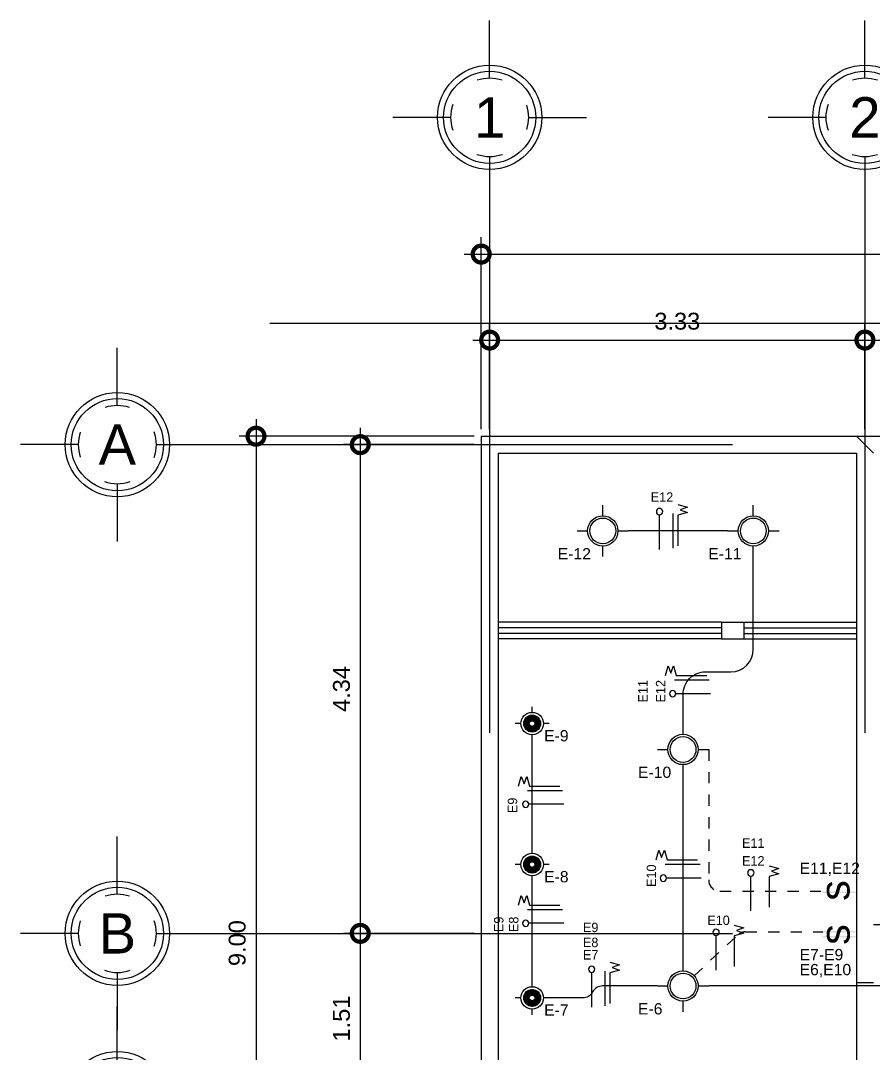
# Model space of a CAD drawing. Header units: inches. Extents: x -370 to 18, y -197 to 199.
# Drawn here: x -290.24 to -282.66, y -138.85 to -129.68 of the extents above; entities that cross this region are included whole.
import ezdxf
from ezdxf.enums import TextEntityAlignment as Align

# ---------------------------------------------------------------- set-up
doc = ezdxf.new("R2010")
doc.units = ezdxf.units.IN
doc.header["$MEASUREMENT"] = 0
doc.header["$PDMODE"] = 34
doc.header["$PDSIZE"] = 0.2
doc.linetypes.add('CENTER2', pattern=[28.575000000000003, 19.05, -3.175, 3.175, -3.175])
doc.linetypes.add('DASHED', pattern=[0.75, 0.5, -0.25])
doc.layers.add('ejes y cotas', color=5, linetype='Continuous')
doc.layers.add('iluminacion', color=2, linetype='Continuous')
doc.styles.add('ARIAL', font='arial.ttf', dxfattribs={"height": 0.14})
doc.styles.get("Standard").update_dxf_attribs({"font": 'arial.ttf'})
doc.styles.add('Txt-02', font='ERASLGHT.TTF')
doc.dimstyles.new('E100', dxfattribs={"dimtxt": 0.15, "dimasz": 0.15, "dimexe": 0.15, "dimexo": 0.0625, "dimgap": 0.09, "dimtad": 1, "dimzin": 0, "dimdsep": 46, "dimtxsty": 'Standard', "dimblk": 'DOTSMALL', "dimcen": 0.09, "dimdle": 0.15, "dimclrd": 1, "dimclre": 1, "dimclrt": 2, "dimazin": 0, "dimtfac": 1, "dimtofl": 0, "dimtmove": 1, "dimatfit": 1, "dimldrblk": 'OPEN90', "dimfxl": 1, "dimtolj": 1, "dimtzin": 0, "dimarcsym": 0})

# ---------------------------------------------------------------- blocks, each defined once
blk = doc.blocks.new('EJE NORTE NUEVO')
at = {"color": 8}
for p, q in [((0, 3.252349753148977), (0, 3.76393574484517)), ((-0.3472098973340394, 2.905139855814966), (-0.858795889030219, 2.905139855814966)), ((0.3472098973340394, 2.905139855814966), (0.858795889030219, 2.905139855814966))]:
    blk.add_line(p, q, dxfattribs=at)
at = {"color": 2, "linetype": 'CENTER2'}
blk.add_line((0, 2.557929958480926), (0, -2.557929958480926), dxfattribs=at)
at = {"color": 8}
blk.add_circle((0, 2.905139855814966), 0.4630698142958719, dxfattribs=at)
at = {"color": 4}
blk.add_circle((0, 2.905139855814966), 0.4092687933569469, dxfattribs=at)
at = {"color": 8}
for start, end in [(71.41612105409403, 108.5838789459066), (160.6993312295911, 199.2784168019199), (341.7693627509538, 18.25288921753574), (251.0525729264523, 288.9474270735465)]:
    blk.add_arc((0, 2.905139855814966), 0.3472098973340331, start, end, dxfattribs=at)
at = {"color": 4}
blk.add_attdef('A', text='', height=0.3581101941873285, dxfattribs=at).set_placement((0, 2.905139855814966), align=Align.MIDDLE_CENTER)
blk = doc.blocks.new('_DotSmall')
at = {"color": 0, "linetype": 'ByBlock', "const_width": 0.5}
blk.add_lwpolyline([(-0.0625, 0, 1), (0.0625, 0, 1)], format="xyb", close=True, dxfattribs=at)
blk = doc.blocks.new('*D478')
at = {"color": 1, "lineweight": -2, "transparency": 16777216}
for p, q in [((29.45946543416537, 9.0625), (29.45946543416537, 10.00345700460856)), ((32.79255657418392, 9.062500000000014), (32.79255657418392, 10.00345700460856)), ((29.30946543416537, 9.853457004608558), (32.94255657418392, 9.853457004608558))]:
    blk.add_line(p, q, dxfattribs=at)
at = {"layer": 'DEFPOINTS', "color": 0, "transparency": 16777216}
for p in [(32.79255657418392, 9.853457004608558), (29.45946543416537, 9), (32.79255657418392, 9.000000000000014)]:
    blk.add_point(p, dxfattribs=at)
at = {"color": 1, "lineweight": -2, "transparency": 16777216, "xscale": 0.3, "yscale": 0.3, "zscale": 0.3, "rotation": 180}
blk.add_blockref('_DotSmall', (29.45946543416537, 9.853457004608558), dxfattribs=at)
at = {"color": 1, "lineweight": -2, "transparency": 16777216, "xscale": 0.3, "yscale": 0.3, "zscale": 0.3}
blk.add_blockref('_DotSmall', (32.79255657418392, 9.853457004608558), dxfattribs=at)
at = {"color": 2, "transparency": 16777216, "insert": (31.12601100417464, 10.02009411238482), "char_height": 0.15, "attachment_point": 5}
blk.add_mtext('\\A1;3.33', dxfattribs=at)
blk = doc.blocks.new('_Open90')
at = {"color": 0, "linetype": 'ByBlock', "lineweight": -2}
for p, q in [((0, 0), (-1, 0)), ((-0.5, 0.5), (0, 0)), ((0, 0), (-0.5, -0.5))]:
    blk.add_line(p, q, dxfattribs=at)
blk = doc.blocks.new('*D479')
at = {"color": 1, "lineweight": -2, "transparency": 16777216}
for p, q in [((32.79255657418392, 9.062500000000014), (32.79255657418392, 10.00345700460856)), ((36.1094654341654, 9.0625), (36.1094654341654, 10.00345700460856)), ((32.64255657418392, 9.853457004608558), (36.2594654341654, 9.853457004608558))]:
    blk.add_line(p, q, dxfattribs=at)
at = {"layer": 'DEFPOINTS', "color": 0, "transparency": 16777216}
for p in [(36.1094654341654, 9.853457004608558), (32.79255657418392, 9.000000000000014), (36.1094654341654, 9)]:
    blk.add_point(p, dxfattribs=at)
at = {"color": 1, "lineweight": -2, "transparency": 16777216, "xscale": 0.3, "yscale": 0.3, "zscale": 0.3, "rotation": 180}
blk.add_blockref('_DotSmall', (32.79255657418392, 9.853457004608558), dxfattribs=at)
at = {"color": 1, "lineweight": -2, "transparency": 16777216, "xscale": 0.3, "yscale": 0.3, "zscale": 0.3}
blk.add_blockref('_DotSmall', (36.1094654341654, 9.853457004608558), dxfattribs=at)
at = {"color": 2, "transparency": 16777216, "insert": (34.45101100417466, 10.02009411238482), "char_height": 0.15, "attachment_point": 5}
blk.add_mtext('\\A1;3.32', dxfattribs=at)
blk = doc.blocks.new('*D482')
at = {"color": 1, "lineweight": -2, "transparency": 16777216}
for p, q in [((29.38446543416538, 9.0625), (29.38446543416538, 10.76665628451866)), ((44.73446543416546, 9.0625), (44.73446543416546, 10.76665628451866)), ((29.23446543416538, 10.61665628451865), (44.88446543416546, 10.61665628451865))]:
    blk.add_line(p, q, dxfattribs=at)
at = {"layer": 'DEFPOINTS', "color": 0, "transparency": 16777216}
for p in [(44.73446543416546, 10.61665628451865), (29.38446543416538, 9), (44.73446543416546, 9)]:
    blk.add_point(p, dxfattribs=at)
at = {"color": 1, "lineweight": -2, "transparency": 16777216, "xscale": 0.3, "yscale": 0.3, "zscale": 0.3, "rotation": 180}
blk.add_blockref('_DotSmall', (29.38446543416538, 10.61665628451865), dxfattribs=at)
at = {"color": 1, "lineweight": -2, "transparency": 16777216, "xscale": 0.3, "yscale": 0.3, "zscale": 0.3}
blk.add_blockref('_DotSmall', (44.73446543416546, 10.61665628451865), dxfattribs=at)
at = {"color": 2, "transparency": 16777216, "insert": (37.05946543416542, 10.78329339229492), "char_height": 0.15, "attachment_point": 5}
blk.add_mtext('\\A1;15.35', dxfattribs=at)
blk = doc.blocks.new('*D483')
at = {"color": 1, "lineweight": -2, "transparency": 16777216}
for p, q in [((28.31036171852853, 9.075000000000097), (28.31036171852853, 4.436598744419831)), ((29.32196543416538, 8.925000000000097), (28.16036171852853, 8.925000000000097)), ((29.32196543416538, 4.586598744419831), (28.16036171852853, 4.586598744419831))]:
    blk.add_line(p, q, dxfattribs=at)
at = {"layer": 'DEFPOINTS', "color": 0, "transparency": 16777216}
for p in [(29.38446543416538, 8.925000000000097), (28.31036171852853, 4.586598744419831), (29.38446543416538, 4.586598744419831)]:
    blk.add_point(p, dxfattribs=at)
at = {"color": 1, "lineweight": -2, "transparency": 16777216, "xscale": 0.3, "yscale": 0.3, "zscale": 0.3}
for p, rotation in [((28.31036171852853, 8.925000000000097), 90), ((28.31036171852853, 4.586598744419831), 270)]:
    blk.add_blockref('_DotSmall', p, dxfattribs=dict(at, rotation=rotation))
at = {"color": 2, "transparency": 16777216, "insert": (28.14372461075227, 6.755799372209969), "char_height": 0.15, "attachment_point": 5, "rotation": 90}
blk.add_mtext('\\A1;4.34', dxfattribs=at)
blk = doc.blocks.new('*D484')
at = {"color": 1, "lineweight": -2, "transparency": 16777216}
for p, q in [((28.31036171852853, 4.736598744419831), (28.31036171852853, 2.924999999999989)), ((29.32196543416538, 4.586598744419831), (28.16036171852853, 4.586598744419831)), ((29.32196543416538, 3.074999999999989), (28.16036171852853, 3.074999999999989))]:
    blk.add_line(p, q, dxfattribs=at)
at = {"layer": 'DEFPOINTS', "color": 0, "transparency": 16777216}
for p in [(29.38446543416538, 4.586598744419831), (28.31036171852853, 3.074999999999989), (29.38446543416538, 3.074999999999989)]:
    blk.add_point(p, dxfattribs=at)
at = {"color": 1, "lineweight": -2, "transparency": 16777216, "xscale": 0.3, "yscale": 0.3, "zscale": 0.3}
for p, rotation in [((28.31036171852853, 4.586598744419831), 90), ((28.31036171852853, 3.074999999999989), 270)]:
    blk.add_blockref('_DotSmall', p, dxfattribs=dict(at, rotation=rotation))
at = {"color": 2, "transparency": 16777216, "insert": (28.14377577037027, 3.830799372209914), "char_height": 0.15, "attachment_point": 5, "rotation": 90}
blk.add_mtext('\\A1;1.51', dxfattribs=at)
blk = doc.blocks.new('*D486')
at = {"color": 1, "lineweight": -2, "transparency": 16777216}
for p, q in [((27.38426385665091, 9.150000000000002), (27.3842638566509, -0.1499999999999994)), ((29.32196543416538, 9), (27.23426385665091, 9.000000000000002)), ((29.32196543416538, 1.770480905514993e-17), (27.23426385665091, 6.091025337596147e-16))]:
    blk.add_line(p, q, dxfattribs=at)
at = {"layer": 'DEFPOINTS', "color": 0, "transparency": 16777216}
for p in [(29.38446543416538, 9), (27.3842638566509, 5.666109920272548e-16), (29.38446543416538, 0)]:
    blk.add_point(p, dxfattribs=at)
at = {"color": 1, "lineweight": -2, "transparency": 16777216, "xscale": 0.3, "yscale": 0.3, "zscale": 0.3}
for p, rotation in [((27.38426385665091, 9.000000000000002), 90), ((27.3842638566509, 5.666109920272548e-16), 270)]:
    blk.add_blockref('_DotSmall', p, dxfattribs=dict(at, rotation=rotation))
at = {"color": 2, "transparency": 16777216, "insert": (27.21767790849265, 4.500000000000005), "char_height": 0.15, "attachment_point": 5, "rotation": 90}
blk.add_mtext('\\A1;9.00', dxfattribs=at)
blk = doc.blocks.new('FFF')
at = {"color": 3}
for p, q in [((2315.16959298852, 1396.339528357891), (2315.16959298852, 1396.433171879041)), ((2314.941376872574, 1396.204955763094), (2315.035020393724, 1396.204955763094)), ((2315.304165583317, 1396.204955763094), (2315.397809104467, 1396.204955763094)), ((2315.16959298852, 1395.976739647147), (2315.16959298852, 1396.070383168298))]:
    blk.add_line(p, q, dxfattribs=at)
at = {"color": 4}
for radius in [0.1345725947967367, 0.1145725947967367]:
    blk.add_circle((2315.16959298852, 1396.204955763094), radius, dxfattribs=at)
blk = doc.blocks.new('LAMPARA')
h = blk.add_hatch()
h.set_pattern_fill('ANSI31', color=8, scale=0.14)
h.set_pattern_definition([(45, (-82.46587143610304, -110.8016013107289), (-0.01237436867076458, 0.01237436867076458), [])])
h.paths.add_polyline_path([(0.3, 0, 1), (-0.3, 0, 1)])
h.paths.add_polyline_path([(0.1000000000000001, 0, -1), (-0.1000000000000001, 0, -1)], flags=16)
at = {"color": 3}
for p, q in [((0, 0.4000000000000057), (0, 0.6000000000000085)), ((-0.4000000000000057, 0), (-0.6000000000000085, 0)), ((0.6000000000000085, 0), (0.4000000000000057, 0)), ((0, -0.6000000000000085), (0, -0.4000000000000057))]:
    blk.add_line(p, q, dxfattribs=at)
for radius in [0.4, 0.3, 0.3, 0.1000000000000001]:
    blk.add_circle((0, 0), radius, dxfattribs=at)
blk = doc.blocks.new('A$C75B91995')
at = {"layer": 'iluminacion'}
h = blk.add_hatch(color=2, dxfattribs=at)
h.dxf.hatch_style = 1
h.paths.add_polyline_path([(-0.05485357458928775, -0.293613415939717), (-0.0464698126111216, -0.293613415939717), (-0.0464698126111216, 0), (-0.05485357458928775, 0)])
h = blk.add_hatch(color=2, dxfattribs=at)
h.dxf.hatch_style = 1
h.paths.add_polyline_path([(-0.00838376357432935, -0.293613415939717), (0, -0.293613415939717), (0, 0), (-0.00838376357432935, 0)])
at = {"layer": 'iluminacion', "color": 2, "style": 'ARIAL'}
blk.add_text('s', height=0.2620265550796891, dxfattribs=at).set_placement((-0.1209796969292256, -0.2388342308804567))
blk = doc.blocks.new('A$C1AA36A80')
at = {"layer": 'iluminacion'}
h = blk.add_hatch(color=2, dxfattribs=at)
h.dxf.hatch_style = 1
h.paths.add_polyline_path([(0.07241505270485504, -0.05346538209823848), (0.08100919846128818, -0.05346538209823848), (0.08100919846128818, 0.2475158625320546), (0.07241505270485504, 0.2475158625320546)])
at = {"layer": 'iluminacion', "color": 2, "style": 'ARIAL'}
blk.add_text('s', height=0.2620265550796891, dxfattribs=at).set_placement((0, 0))
blk = doc.blocks.new('A$C4C712806')
at = {"color": 8}
for p, q in [((47.26446543416534, 10), (27.50772348600776, 10)), ((29.38446543416535, 9), (29.38446543416535, 0)), ((29.38446543416535, 9), (33.88446543416541, 9.000000000000014)), ((32.86755657418371, 8.849999999999994), (32.71755657418407, 9.000000000000014)), ((29.53446543416533, 8.849999999999994), (29.53446543416533, 0.1500000000000057)), ((29.53446543416533, 8.849999999999994), (32.71755657418413, 8.849999999999994)), ((32.71755657418407, 8.849999999999994), (32.71755657418362, 4.149999999999991)), ((31.51755657418391, 7.349999999999994), (31.7175565741839, 7.349999999999994)), ((31.51755657418391, 7.35000000000008), (31.51755657418386, 7.200000000000074)), ((31.7175565741839, 7.349999999999994), (31.71755657418385, 7.200000000000003)), ((31.51755657418386, 7.200000000000003), (31.7175565741839, 7.200000000000003)), ((38.78446543416533, 4.661598744419848), (32.86755657418365, 4.661598744419848)), ((32.71755657418362, 4.149999999999991), (32.86755657418365, 4.149999999999991)), ((32.71755657418362, 4.149999999999991), (32.7175565741835, 3.149999999999991))]:
    blk.add_line(p, q, dxfattribs=at)
at = {"color": 1}
for p, q in [((31.51755657418391, 7.350000000000077), (29.53446543416533, 7.350000000000077)), ((31.717556574183856, 7.350000000000006), (32.71755657418391, 7.349999999999892)), ((31.51755657418391, 7.200000000000077), (29.53446543416533, 7.200000000000077)), ((31.717556574183842, 7.2000000000000055), (32.717556574183895, 7.199999999999892))]:
    blk.add_line(p, q, dxfattribs=at)
at = {"color": 2}
for p, q in [((31.51755657418391, 7.300000000000077), (29.53446543416533, 7.300000000000077)), ((31.51755657418391, 7.250000000000076), (29.53446543416533, 7.250000000000076)), ((31.717556574183853, 7.300000000000006), (32.7175565741839, 7.299999999999892)), ((31.717556574183845, 7.250000000000005), (32.7175565741839, 7.249999999999892))]:
    blk.add_line(p, q, dxfattribs=at)
for p, values in [((29.45946543416537, 8.925000000000097), {'A': '1'}), ((32.79255657418392, 8.925000000000011), {'A': '2'})]:
    blk.add_blockref('EJE NORTE NUEVO', p).add_auto_attribs(values)
ref = blk.add_blockref('EJE NORTE NUEVO', (29.0577164317485, 8.925000000000097), dxfattribs=dict(rotation=90))
ref.add_attrib('A', 'A', dxfattribs={"color": 4, "height": 0.3581101941873284}).set_placement((26.15257657593352, 8.925000000000097), align=Align.MIDDLE_CENTER)
ref = blk.add_blockref('EJE NORTE NUEVO', (29.0577164317485, 4.586598744419831), dxfattribs=dict(rotation=90))
ref.add_attrib('A', 'B', dxfattribs={"color": 4, "height": 0.3581101941873284}).set_placement((26.15257657593352, 4.586598744419831), align=Align.MIDDLE_CENTER)
ref = blk.add_blockref('EJE NORTE NUEVO', (29.0577164317485, 3.074999999999989), dxfattribs=dict(rotation=90))
ref.add_attrib('A', 'D', dxfattribs={"color": 4, "height": 0.3581101941873284}).set_placement((26.15257657593352, 3.074999999999989), align=Align.MIDDLE_CENTER)
for base, p1, p2, picture, middle in [((44.73446543416546, 10.61665628451865), (29.38446543416538, 9), (44.73446543416546, 9), '*D482', (37.05946543416542, 10.78329339229492)), ((32.79255657418392, 9.853457004608558), (29.45946543416537, 9), (32.79255657418392, 9.000000000000014), '*D478', (31.12601100417464, 10.02009411238482)), ((36.1094654341654, 9.853457004608558), (32.79255657418392, 9.000000000000014), (36.1094654341654, 9), '*D479', (34.45101100417466, 10.02009411238482))]:
    dim = blk.add_linear_dim(base=base, p1=p1, p2=p2, dimstyle='E100')
    dim.commit()
    dim.dimension.update_dxf_attribs({"geometry": picture, "text_midpoint": middle})
for base, p1, p2, picture, middle in [((27.3842638566509, 5.666109920272548e-16), (29.38446543416538, 9), (29.38446543416538, 0), '*D486', (27.21767790849265, 4.500000000000005)), ((28.31036171852853, 4.586598744419831), (29.38446543416538, 8.925000000000097), (29.38446543416538, 4.586598744419831), '*D483', (28.14372461075227, 6.755799372209969)), ((28.31036171852853, 3.074999999999989), (29.38446543416538, 4.586598744419831), (29.38446543416538, 3.074999999999989), '*D484', (28.14377577037027, 3.830799372209914))]:
    dim = blk.add_linear_dim(base=base, p1=p1, p2=p2, angle=90, dimstyle='E100')
    dim.commit()
    dim.dimension.update_dxf_attribs({"geometry": picture, "text_midpoint": middle})

msp = doc.modelspace()

# ---------------------------------------------------------------- linework, layer by layer
at = {"color": 2}
for p, q in [((-284.4423436452485, -134.3665644618678), (-284.4423436452485, -134.0574308986771)), ((-284.120502808862, -135.5371232033804), (-284.4296363720527, -135.5371232033804)), ((-285.4254582043682, -136.5192636724895), (-285.7345917675589, -136.5192636724895)), ((-284.2028688368802, -137.1749063727469), (-284.5120024000709, -137.1749063727469)), ((-285.4254582043682, -137.5751412761269), (-285.7345917675589, -137.5751412761269)), ((-285.0446428484497, -138.4296671927326), (-285.0446428484497, -138.1205336295419))]:
    msp.add_line(p, q, dxfattribs=at)
at = {"color": 2, "flags": 128}
for points in [[(-284.562470740401, -134.3781151026767), (-284.562470740401, -134.06898154033, 2145.536067255851), (-284.562523318217, -134.0689814912901)], [(-284.1089521680531, -135.657250298533), (-284.4180857303998, -135.657250298533, 2145.536067255851), (-284.4180857794398, -135.6573028763489)], [(-285.4139075635593, -136.6393907676421), (-285.723041125906, -136.6393907676421, 2145.536067255851), (-285.7230411749459, -136.639443345458)], [(-283.7513460079478, -137.5852302675224), (-283.7513460079478, -137.2760967051757, 2145.536067255851), (-283.7513985857638, -137.2760966561358)], [(-284.1913181960713, -137.2950334678994), (-284.500451758418, -137.2950334678994, 2145.536067255851), (-284.5004518074579, -137.2950860457154)], [(-285.4139075635593, -137.6952683712795), (-285.723041125906, -137.6952683712795, 2145.536067255851), (-285.7230411749459, -137.6953209490954)], [(-284.0601837618107, -138.1127707785145), (-284.0601837618107, -137.8036372161678, 2145.536067255851), (-284.0602363396267, -137.8036371671278)], [(-285.1647699436023, -138.4412178335415), (-285.1647699436023, -138.1320842711948, 2145.536067255851), (-285.1648225214182, -138.1320842221548)]]:
    msp.add_lwpolyline(points, format="xyb", dxfattribs=at)
for points in [[(-284.4007130078239, -133.9781114923763), (-284.3152905925376, -134.0018267397764), (-284.3799802464632, -134.0257711437526), (-284.3152905925376, -134.0497155486602), (-284.4007130078239, -134.0734307960603), (-284.4007130078239, -134.345281480718)], [(-284.5089557783535, -135.4954925659559), (-284.4852405309534, -135.4100701506696), (-284.4612961269772, -135.4747598045952), (-284.4373517220696, -135.4100701506696), (-284.4136364746695, -135.4954925659559), (-284.1417857900119, -135.4954925659559)], [(-285.8139111738597, -136.477633035065), (-285.7901959264595, -136.3922106197787), (-285.7662515224833, -136.4569002737043), (-285.7423071175758, -136.3922106197787), (-285.7185918701757, -136.477633035065), (-285.446741185518, -136.477633035065)], [(-284.5913218063716, -137.1332757353223), (-284.5676065589715, -137.047853320036), (-284.5436621549953, -137.1125429739616), (-284.5197177500878, -137.047853320036), (-284.4960025026877, -137.1332757353223), (-284.22415181803, -137.1332757353223)], [(-283.5895882753707, -137.1852266572221), (-283.5041658600844, -137.2089419046222), (-283.56885551401, -137.2328863085984), (-283.5041658600844, -137.2568307135059), (-283.5895882753707, -137.280545960906), (-283.5895882753707, -137.5523966455637)], [(-285.8139111738597, -137.5335106387024), (-285.7901959264595, -137.4480882234161), (-285.7662515224833, -137.5127778773417), (-285.7423071175758, -137.4480882234161), (-285.7185918701757, -137.5335106387024), (-285.446741185518, -137.5335106387024)], [(-283.8984260292336, -137.7127671682141), (-283.8130036139473, -137.7364824156142), (-283.8776932678729, -137.7604268195904), (-283.8130036139473, -137.7843712244979), (-283.8984260292336, -137.808086471898), (-283.8984260292336, -138.0799371565557)], [(-285.0030122110252, -138.0412142232411), (-284.9175897957389, -138.0649294706412), (-284.9822794496645, -138.0888738746174), (-284.9175897957389, -138.112818279525), (-285.0030122110252, -138.1365335269251), (-285.0030122110252, -138.4083842115828)]]:
    msp.add_lwpolyline(points, dxfattribs=at)
at = {"color": 4}
for points in [[(-283.9576199268017, -134.2125571976496), (-284.8383563266639, -134.2125571976496)], [(-285.6939765563702, -137.0242228297329), (-285.6939765563702, -136.0728684694207)], [(-284.353770739453, -138.023862810501), (-284.353770739453, -136.3808690595088)], [(-285.6939765563702, -138.2082993586463), (-285.6939765563702, -137.3242228297329)], [(-281.6107825982795, -138.2520789264479), (-284.1255546235066, -138.2520789264479)]]:
    msp.add_lwpolyline(points, dxfattribs=at)
for points in [[(-284.353770739453, -135.924436827615), (-284.353770739453, -135.6637715334146, -0.4142135623731147), (-284.153770739453, -135.4637715334146), (-283.9294038108553, -135.4637715334146, 0.4142135623730924), (-283.7294038108553, -135.2637715334147), (-283.7294038108553, -134.4407733135965)], [(-284.5819868553995, -138.2520789264479), (-285.068197561652, -138.2520789264479, 0.2774994615200902), (-285.1565228027212, -138.3051891425471, -0.2774994616882874), (-285.2448480437904, -138.35829935875), (-285.5439765563702, -138.3582993586463)]]:
    msp.add_lwpolyline(points, format="xyb", dxfattribs=at)
at = {"color": 3, "linetype": 'DASHED', "ltscale": 0.15}
for points in [[(-284.1255546235066, -136.1526529435619), (-284.1255546235066, -137.3112062147007, 0.414213562373095), (-284.0255546235065, -137.4112062147007), (-283.1307115901354, -137.4112062147007)], [(-284.2551870368492, -138.160476323585), (-283.8655963542693, -137.7984740896164, -0.189394003847063), (-283.7975270694336, -137.7717309832303), (-283.1126411072805, -137.7717309832303)]]:
    msp.add_lwpolyline(points, format="xyb", dxfattribs=at)

# ---------------------------------------------------------------- block references
msp.add_blockref('A$C4C712806', (-315.5308996904466, -142.371624683775))
at = {"color": 8}
for p in [(-2600.236165431131, -1530.417512960744), (-2598.898996799376, -1530.417512960744), (-2599.523363727973, -1532.357608706656), (-2599.523363727973, -1534.457034689542)]:
    msp.add_blockref('FFF', p, dxfattribs=at)
at = {"color": 3, "xscale": 0.25, "yscale": 0.25, "zscale": 0.25}
for p in [(-285.6939765563702, -135.9228684694206), (-285.6939765563702, -137.1742228297329), (-285.6939765563702, -138.3582993586463)]:
    msp.add_blockref('LAMPARA', p, dxfattribs=at)
for name, p, rotation in [('A$C1AA36A80', (-282.8751111275351, -137.4961765596483), 90), ('A$C75B91995', (-283.1126411072805, -137.7659606716844), 89.99999999999993)]:
    msp.add_blockref(name, p, dxfattribs=dict(rotation=rotation))

# ---------------------------------------------------------------- texts
at = {"layer": 'ejes y cotas', "color": 2}
for s, p in [('E-12', (-285.4666317417832, -134.4649285946492)), ('E-11', (-284.1294631100282, -134.4649285946492)), ('E-9', (-285.5878005375209, -136.0806282856362)), ('E-10', (-284.7538300386259, -136.4050243405615)), ('E-8', (-285.5878005375209, -137.3319826459484)), ('E11,E12', (-283.3185674662527, -137.2569329315826)), ('E7-E9', (-283.3185674662527, -138.023502401276)), ('E6,E10', (-283.3185674662527, -138.1564969959201)), ('E-7', (-285.5878005375209, -138.5160591748619)), ('E-6', (-284.7538300386259, -138.5044503234474))]:
    msp.add_text(s, height=0.1, dxfattribs=at).set_placement(p)
at = {"layer": 'iluminacion', "color": 2, "style": 'Txt-02'}
for s, p in [('E12', (-284.640693114278, -133.9541542105623)), ('E11', (-283.8295683818248, -137.0257552635413)), ('E12', (-283.8295683818248, -137.1832884987545)), ('E9', (-285.2429923174793, -137.7739710176556)), ('E10', (-284.1384061356877, -137.7108290097465)), ('E8', (-285.2429923174793, -137.9071382919722)), ('E7', (-285.2429923174793, -138.017256941427))]:
    msp.add_text(s, height=0.084, dxfattribs=at).set_placement(p)
for s, p in [('E11', (-284.6684271720342, -135.73547267241)), ('E12', (-284.5108939368211, -135.73547267241)), ('E9', (-285.8265740286455, -136.7176131415191)), ('E10', (-284.5932599648393, -137.3732558417764)), ('E9', (-285.9490166066438, -137.7734907451565)), ('E8', (-285.8158493323273, -137.7734907451565))]:
    msp.add_text(s, height=0.084, rotation=90, dxfattribs=at).set_placement(p)

doc.saveas('drawing.dxf')
